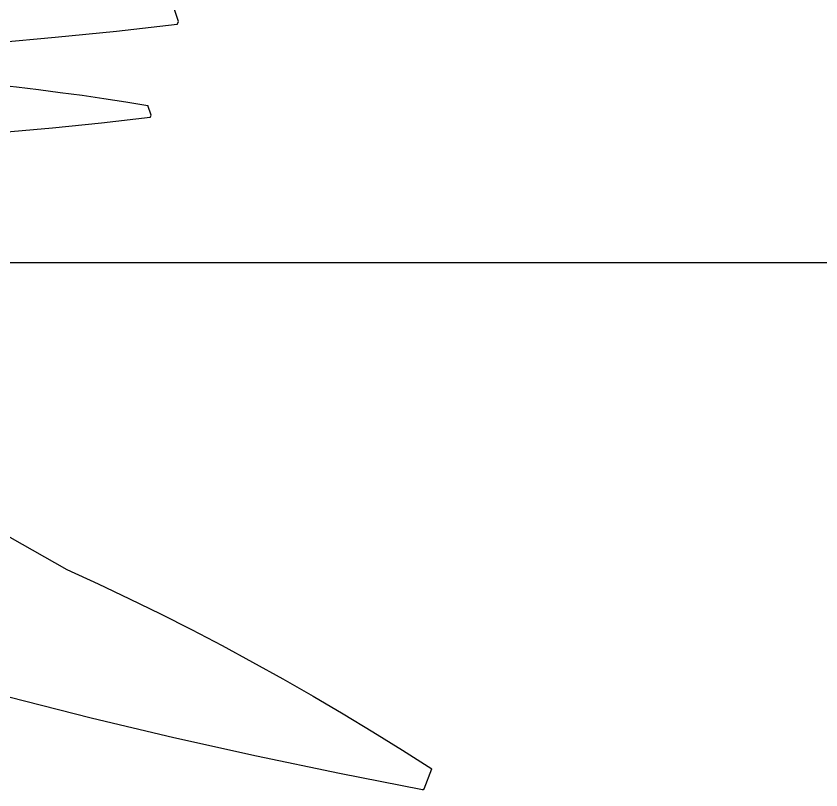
# Model space of a CAD drawing. Header units: metres. Extents: x 244.4 to 340.3, y -4.1 to 64.3.
# Drawn here: x 245.7982 to 246.0331, y 40.6462 to 40.8718 of the extents above; entities that cross this region are included whole.
import ezdxf

# ---------------------------------------------------------------- set-up
doc = ezdxf.new("R2010")
doc.units = ezdxf.units.M
doc.layers.add('Edges', color=7, linetype='Continuous')

msp = doc.modelspace()

# ---------------------------------------------------------------- linework, layer by layer
at = {"layer": 'Edges'}
for p, q in [((245.84562, 40.87023), (245.84442, 40.87371)), ((245.84528, 40.86929), (245.82752, 40.8673)), ((245.84528, 40.86929), (245.84562, 40.87023)), ((245.82752, 40.8673), (245.80965, 40.8655)), ((245.80965, 40.8655), (245.79165, 40.86388)), ((245.79205, 40.85183), (245.79839, 40.85113)), ((245.79839, 40.85113), (245.80474, 40.85037)), ((245.80474, 40.85037), (245.8111, 40.84955)), ((245.8111, 40.84955), (245.81748, 40.84868)), ((245.81748, 40.84868), (245.82387, 40.84775)), ((245.82387, 40.84775), (245.83027, 40.84676)), ((245.83027, 40.84676), (245.83667, 40.84571)), ((245.83763, 40.84292), (245.83667, 40.84571)), ((245.83736, 40.84217), (245.82314, 40.84058)), ((245.83736, 40.84217), (245.83763, 40.84292)), ((245.80882, 40.83914), (245.79441, 40.83784)), ((245.82314, 40.84058), (245.80882, 40.83914)), ((245.69245, 40.79996), (246.41472, 40.79996)), ((245.79642, 40.71986), (245.81299, 40.71038)), ((245.81299, 40.71038), (245.82216, 40.70619)), ((245.82216, 40.70619), (245.83128, 40.70188)), ((245.83128, 40.70188), (245.84035, 40.69745)), ((245.84035, 40.69745), (245.84937, 40.6929)), ((245.84937, 40.6929), (245.85834, 40.68823)), ((245.85834, 40.68823), (245.86725, 40.68344)), ((245.86725, 40.68344), (245.87611, 40.67853)), ((245.87611, 40.67853), (245.88491, 40.67351)), ((245.82013, 40.6671), (245.7961, 40.67316)), ((245.88491, 40.67351), (245.89365, 40.66837)), ((245.84423, 40.66138), (245.82013, 40.6671)), ((245.89365, 40.66837), (245.90234, 40.66312)), ((245.90234, 40.66312), (245.91096, 40.65775)), ((245.86837, 40.65597), (245.84423, 40.66138)), ((245.91096, 40.65775), (245.91951, 40.65227)), ((245.89257, 40.6509), (245.86837, 40.65597)), ((245.91681, 40.64615), (245.89257, 40.6509)), ((245.91727, 40.64645), (245.91951, 40.65227)), ((245.91681, 40.64615), (245.91727, 40.64645))]:
    msp.add_line(p, q, dxfattribs=at)

doc.saveas('drawing.dxf')
